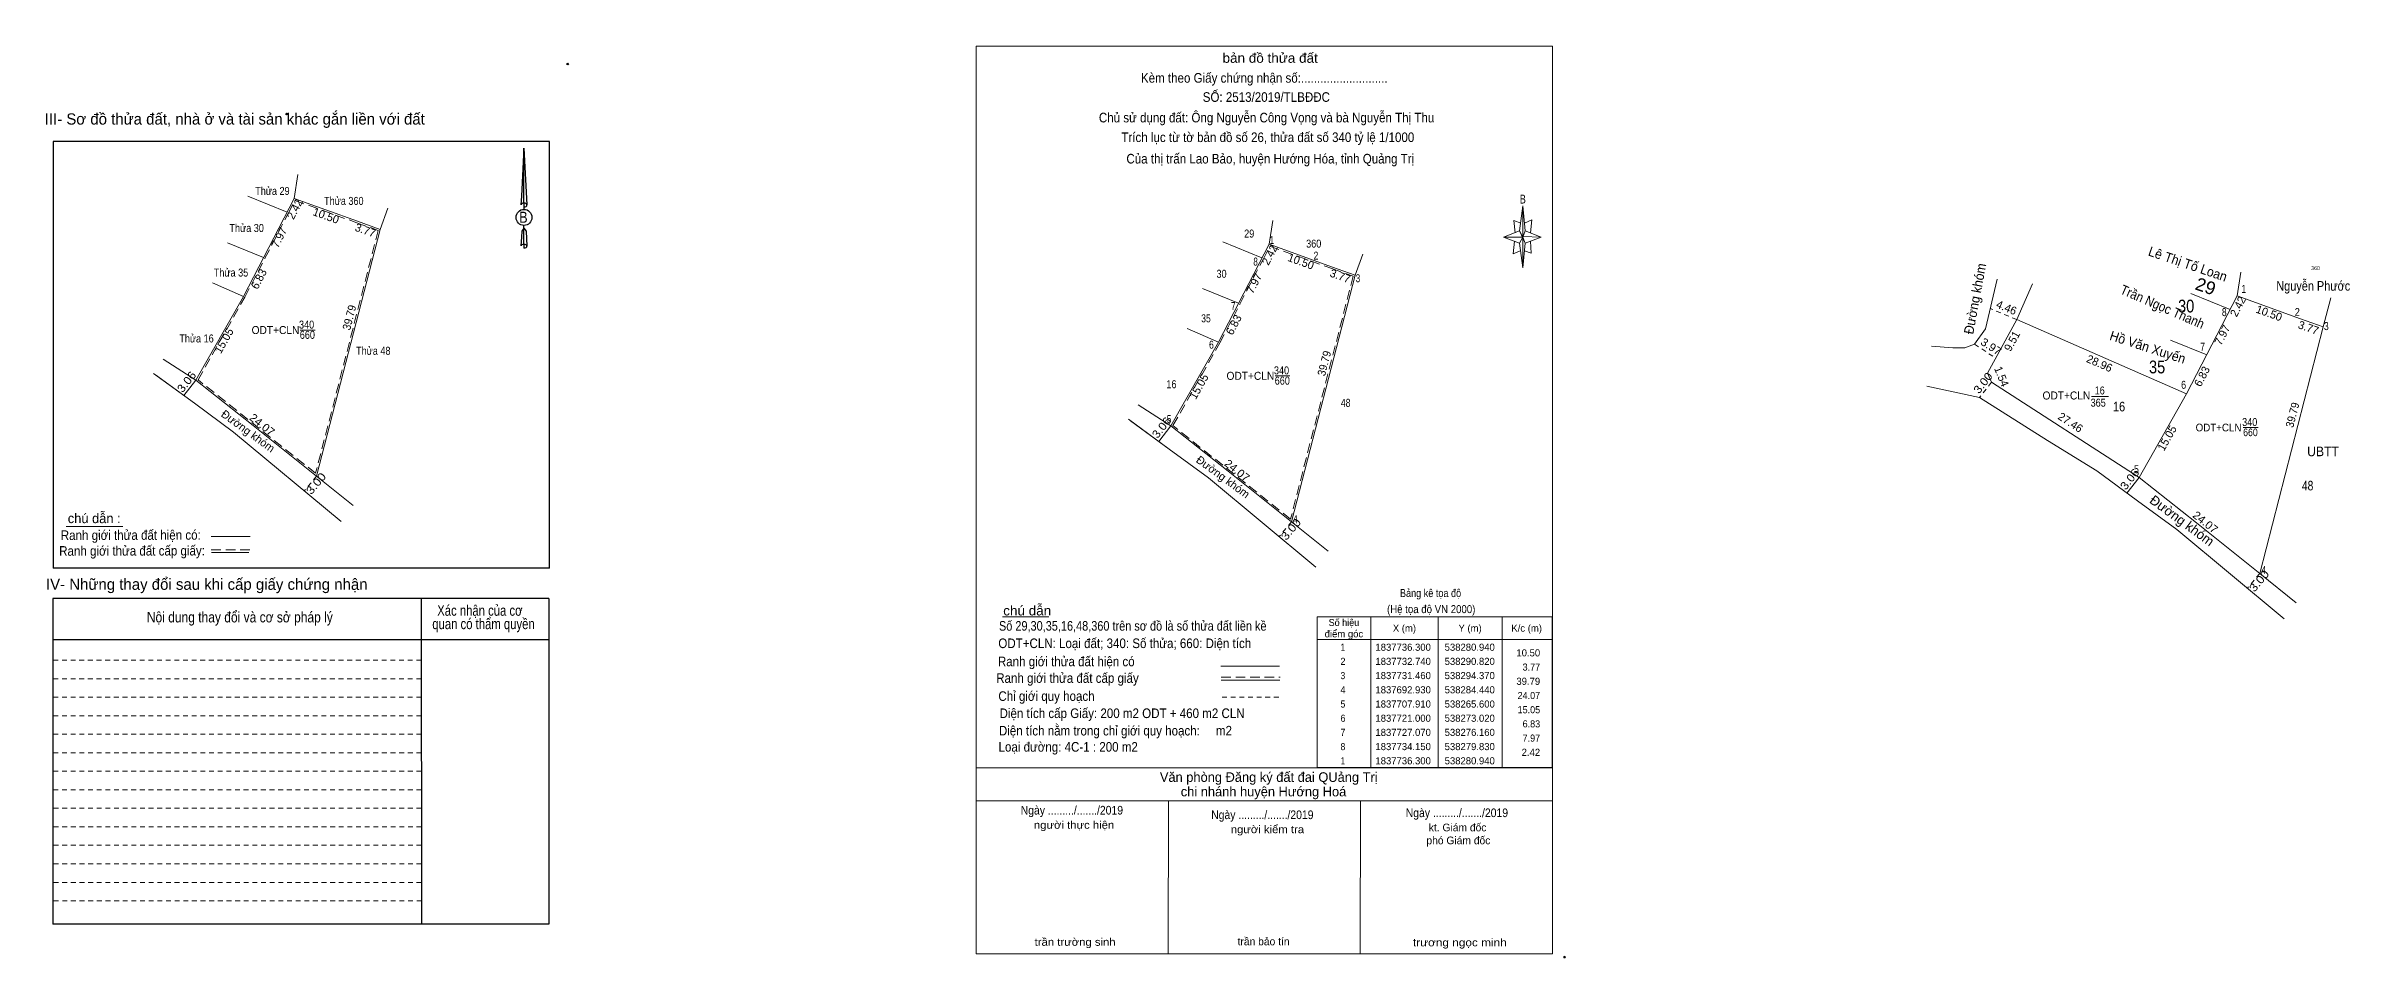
# Model space of a CAD drawing. Header units: metres. Extents: x 537626 to 538299, y 1837633 to 1837777.
# Drawn here: x 537938.7 to 538298.5, y 1837632.9 to 1837775.3 of the extents above; entities that cross this region are included whole.
import ezdxf
from ezdxf.enums import TextEntityAlignment as Align

# ---------------------------------------------------------------- set-up
doc = ezdxf.new("R2010")
doc.units = ezdxf.units.M
doc.header["$LTSCALE"] = 0.5
doc.header["$PDMODE"] = 32
doc.header["$PDSIZE"] = 0.25
doc.linetypes.add('MEDIUM_DASHED', pattern=[4.5, 3, -1.5])
doc.linetypes.add('SHORT_DASHED', pattern=[2.7, 1.5, -1.2])
for name, color, linetype, lineweight in [('10', 7, 'Continuous', 13), ('17', 7, 'Continuous', 13), ('18', 7, 'Continuous', 25), ('2', 7, 'SHORT_DASHED', 13), ('28', 7, 'Continuous', 25), ('55', 7, 'Continuous', 13), ('63', 7, 'SHORT_DASHED', 13), ('8', 7, 'Continuous', 13)]:
    doc.layers.add(name, color=color, linetype=linetype, lineweight=lineweight)
for name, color, linetype in [('13', 7, 'Continuous'), ('15', 7, 'Continuous'), ('5', 7, 'Continuous')]:
    doc.layers.add(name, color=color, linetype=linetype)

msp = doc.modelspace()

# ---------------------------------------------------------------- linework, layer by layer
at = {"layer": '10'}
for p, q in [((538280.94, 1837736.3), (538281.52, 1837740.03)), ((538273.7, 1837736.68), (538279.83, 1837734.15)), ((538276.16, 1837727.07), (538270.52, 1837729.38))]:
    msp.add_line(p, q, dxfattribs=at)
at = {"layer": '17'}
for p, q in [((538246.48, 1837732.59), (538248.93, 1837738.18)), ((538273.02, 1837721), (538280.94, 1837736.3)), ((538290.82, 1837732.74), (538280.94, 1837736.3)), ((538246.48, 1837732.59), (538273.02, 1837721)), ((538290.82, 1837732.74), (538294.37, 1837731.46)), ((538236.51, 1837728.18), (538233.16, 1837728.47)), ((538236.51, 1837728.18), (538238.37, 1837728.17)), ((538240.66, 1837720.42), (538232.45, 1837722.18)), ((538258.16, 1837720.58), (538260.84, 1837720.58)), ((538273.02, 1837721), (538265.6, 1837707.91)), ((538281.87, 1837715.74), (538284.2, 1837715.74)), ((538263.7, 1837705.51), (538265.6, 1837707.91)), ((538274.55, 1837700.83), (538265.6, 1837707.91)), ((538284.44, 1837692.93), (538274.55, 1837700.83)), ((537964.44, 1837698.7), (537970.54, 1837698.7)), ((538271.48, 1837699.81), (538288.26, 1837685.85)), ((537964.5, 1837696.22), (537970.35, 1837696.22)), ((537964.5, 1837696.22), (537970.35, 1837696.22)), ((538284.44, 1837692.93), (538290.16, 1837688.36))]:
    msp.add_line(p, q, dxfattribs=at)
at = {"layer": '17', "linetype": 'MEDIUM_DASHED'}
msp.add_line((537964.49, 1837696.66), (537970.49, 1837696.66), dxfattribs=at)
at = {"layer": '17'}
for points in [[(538243.43, 1837738.93), (538241.63, 1837731.13), (538239.89, 1837728.75), (538238.37, 1837728.17)], [(538246.48, 1837732.59), (538241.95, 1837724.23), (538242.53, 1837722.8), (538265.6, 1837707.91)], [(538290.82, 1837732.74), (538294.37, 1837731.46), (538284.44, 1837692.93)], [(538240.66, 1837720.42), (538251.29, 1837713.71), (538258.98, 1837708.97)], [(538258.98, 1837708.97), (538265.35, 1837704.3), (538271.48, 1837699.81)], [(538258.98, 1837708.97), (538265.35, 1837704.3), (538271.48, 1837699.81)]]:
    msp.add_lwpolyline(points, dxfattribs=at)
at = {"layer": '18'}
for p, q in [((538013.31, 1837759.35), (538013.78, 1837750.51)), ((538013.31, 1837759.35), (538013.78, 1837750.51)), ((538013.31, 1837759.35), (538013.78, 1837750.51)), ((538012.93, 1837751.89), (538012.85, 1837750.53)), ((538013.31, 1837750.81), (538013.31, 1837750.47)), ((538013.78, 1837750.51), (538013.78, 1837750.53)), ((538013.31, 1837750.47), (538013.31, 1837750.21)), ((538013.31, 1837750.21), (538013.31, 1837749.87)), ((538013.31, 1837750.21), (538013.31, 1837749.87)), ((538013.31, 1837750.21), (538013.31, 1837749.87)), ((538013.31, 1837746.89), (538013.31, 1837747.29)), ((538013.31, 1837746.89), (538013.31, 1837747.29)), ((538013.31, 1837746.89), (538013.31, 1837747.29)), ((538013.31, 1837746.89), (538013.67, 1837746.41)), ((538013.31, 1837746.89), (538013.67, 1837746.41)), ((538013.31, 1837746.89), (538013.67, 1837746.41)), ((538013.31, 1837744.39), (538013.31, 1837744.05)), ((538013.31, 1837744.05), (538013.31, 1837743.79)), ((538013.67, 1837746.41), (538013.78, 1837744.09)), ((538013.67, 1837746.41), (538013.78, 1837744.09)), ((538013.67, 1837746.41), (538013.78, 1837744.09)), ((538013.78, 1837744.09), (538013.78, 1837744.11))]:
    msp.add_line(p, q, dxfattribs=at)
for points in [[(538013.31, 1837750.81), (538013.31, 1837759.35), (538012.93, 1837751.89)], [(538013.31, 1837744.39), (538013.31, 1837746.89), (538012.99, 1837746.41), (538012.93, 1837745.47), (538012.85, 1837744.11)]]:
    msp.add_lwpolyline(points, dxfattribs=at)
for centre, start_param, end_param in [((538013.3271, 1837750.497), 1.57079633, 3.07445202), ((538013.3271, 1837750.497), 0.06714063, 1.57079633), ((538013.3271, 1837750.497), 4.71238898, 6.28318531), ((538013.3271, 1837744.0765), 2.49106941, 3.07427841), ((538013.3271, 1837744.0765), 1.57079633, 2.49106941), ((538013.3271, 1837744.0765), 0.06714063, 1.57079633), ((538013.3271, 1837744.0765), 4.71238898, 6.28318531)]:
    msp.add_ellipse(centre, major_axis=(0.4535, 0), ratio=0.655448, start_param=start_param, end_param=end_param, dxfattribs=at)
msp.add_ellipse((538013.3267, 1837748.5585), major_axis=(0, 1.258), ratio=0.983453, dxfattribs=at)
at = {"layer": '2'}
for p, q in [((537997.27, 1837676.51), (537939.71, 1837676.51)), ((537997.28, 1837673.63), (537939.71, 1837673.63)), ((537997.28, 1837670.73), (537939.71, 1837670.73)), ((537997.29, 1837667.84), (537939.71, 1837667.84)), ((537997.29, 1837664.95), (537939.71, 1837664.95)), ((537997.29, 1837662.05), (537939.71, 1837662.05)), ((537997.29, 1837659.16), (537939.71, 1837659.16)), ((537997.3, 1837656.27), (537939.71, 1837656.27)), ((537997.31, 1837653.37), (537939.71, 1837653.37)), ((537997.31, 1837650.49), (537939.71, 1837650.49)), ((537997.31, 1837647.59), (537939.71, 1837647.59)), ((537997.31, 1837644.7), (537939.71, 1837644.7)), ((537997.32, 1837641.81), (537939.71, 1837641.81))]:
    msp.add_line(p, q, dxfattribs=at)
at = {"layer": '28'}
for p, q in [((537939.77, 1837760.39), (537939.77, 1837693.75)), ((538017.29, 1837693.75), (537939.77, 1837693.75)), ((537997.27, 1837689.05), (537997.32, 1837638.17)), ((538017.22, 1837689.05), (538017.19, 1837638.17)), ((538017.21, 1837682.59), (537939.71, 1837682.59)), ((538017.19, 1837638.17), (537939.71, 1837638.17))]:
    msp.add_line(p, q, dxfattribs=at)
at = {"layer": '28', "linetype": 'SHORT_DASHED', "lineweight": 13}
msp.add_line((537997.27, 1837679.41), (537939.71, 1837679.41), dxfattribs=at)
at = {"layer": '28'}
for points in [[(538017.29, 1837693.75), (538017.29, 1837760.39), (537939.77, 1837760.39)], [(538017.22, 1837689.05), (537939.71, 1837689.05), (537939.71, 1837638.17)]]:
    msp.add_lwpolyline(points, dxfattribs=at)
msp.add_point((537976.25, 1837764.71), dxfattribs=at)
at = {"layer": '5'}
msp.add_point((538020.15, 1837772.51), dxfattribs=at)
at = {"layer": '55'}
msp.add_line((537941.84, 1837700.27), (537950.65, 1837700.27), dxfattribs=at)
at = {"layer": '63'}
for p, q in [((538246.48, 1837732.59), (538242.36, 1837734.31)), ((538239.89, 1837728.75), (538243.22, 1837726.58)), ((538242.53, 1837722.8), (538240.66, 1837720.42)), ((538284.44, 1837692.93), (538282.51, 1837690.63))]:
    msp.add_line(p, q, dxfattribs=at)
at = {"layer": '8'}
for p, q in [((537977.43, 1837751.52), (537978.01, 1837755.25)), ((537969.51, 1837736.22), (537977.43, 1837751.52)), ((537970.19, 1837751.9), (537976.32, 1837749.37)), ((537987.31, 1837747.96), (537977.43, 1837751.52)), ((537987.31, 1837747.96), (537990.86, 1837746.68)), ((537992.05, 1837749.98), (537990.86, 1837746.68)), ((538129.71, 1837744.37), (538130.29, 1837748.1)), ((538168.83, 1837746.46), (538169.33, 1837750.36)), ((537972.65, 1837742.29), (537967.01, 1837744.6)), ((538121.79, 1837729.07), (538129.71, 1837744.37)), ((538122.47, 1837744.75), (538128.6, 1837742.22)), ((538139.59, 1837740.81), (538129.71, 1837744.37)), ((538168.83, 1837744.56), (538166.33, 1837745.46)), ((538169.73, 1837744.56), (538169.33, 1837740.66)), ((538170.63, 1837742.96), (538169.63, 1837743.36)), ((538169.73, 1837746.46), (538172.23, 1837745.46)), ((538170.53, 1837744.86), (538170.63, 1837742.96)), ((538139.59, 1837740.81), (538143.14, 1837739.53)), ((538144.33, 1837742.83), (538143.14, 1837739.53)), ((537969.51, 1837736.22), (537962.09, 1837723.13)), ((537964.65, 1837738.34), (537969.51, 1837736.22)), ((538124.93, 1837735.14), (538119.29, 1837737.45)), ((538295.54, 1837736.01), (538294.37, 1837731.46)), ((537978.36, 1837730.96), (537980.69, 1837730.96)), ((538121.79, 1837729.07), (538114.37, 1837715.98)), ((538116.93, 1837731.19), (538121.79, 1837729.07)), ((537956.98, 1837726.42), (537962.09, 1837723.13)), ((537955.79, 1837723.95), (537961.84, 1837719.52)), ((537960.19, 1837720.73), (537962.09, 1837723.13)), ((537971.04, 1837716.05), (537962.09, 1837723.13)), ((538130.64, 1837723.81), (538132.97, 1837723.81)), ((537961.84, 1837719.52), (537967.97, 1837715.03)), ((538109.26, 1837719.27), (538114.37, 1837715.98)), ((537967.97, 1837715.03), (537984.75, 1837701.07)), ((537980.93, 1837708.15), (537971.04, 1837716.05)), ((538108.07, 1837716.8), (538114.12, 1837712.37)), ((538112.47, 1837713.58), (538114.37, 1837715.98)), ((538123.32, 1837708.9), (538114.37, 1837715.98)), ((538114.12, 1837712.37), (538120.25, 1837707.88)), ((537980.93, 1837708.15), (537986.65, 1837703.58)), ((538120.25, 1837707.88), (538137.03, 1837693.92)), ((538133.21, 1837701), (538123.32, 1837708.9)), ((538133.21, 1837701), (538138.93, 1837696.43)), ((538088.06, 1837686.18), (538095.3, 1837686.18)), ((538145.6, 1837686.17), (538145.6, 1837662.66)), ((538156.1, 1837686.17), (538156.1, 1837662.66)), ((538166.1, 1837686.17), (538166.1, 1837662.66)), ((538137.2, 1837682.62), (538173.9, 1837682.62)), ((538122.18, 1837678.44), (538131.32, 1837678.44)), ((538122.24, 1837676.27), (538131.38, 1837676.27)), ((538083.96, 1837662.58), (538173.96, 1837662.58)), ((538083.96, 1837662.58), (538173.96, 1837662.58)), ((538083.96, 1837657.42), (538173.96, 1837657.42)), ((538083.96, 1837633.52), (538083.98, 1837657.42)), ((538113.96, 1837633.49), (538113.98, 1837657.4)), ((538143.96, 1837633.46), (538143.98, 1837657.38))]:
    msp.add_line(p, q, dxfattribs=at)
at = {"layer": '8', "linetype": 'SHORT_DASHED'}
for p, q in [((537980.93, 1837708.15), (537979, 1837705.85)), ((538133.21, 1837701), (538131.28, 1837698.7)), ((538122.37, 1837673.64), (538131.57, 1837673.64))]:
    msp.add_line(p, q, dxfattribs=at)
at = {"layer": '8', "linetype": 'MEDIUM_DASHED'}
msp.add_line((538122.24, 1837676.73), (538131.44, 1837676.73), dxfattribs=at)
at = {"layer": '8'}
for points in [[(538083.96, 1837775.32), (538173.96, 1837775.32), (538173.96, 1837633.52), (538083.96, 1837633.52)], [(538169.33, 1837750.36), (538169.73, 1837746.46), (538169.33, 1837745.46)], [(538169.33, 1837745.46), (538166.33, 1837745.46), (538168.83, 1837746.46), (538169.73, 1837744.56), (538172.23, 1837745.46), (538169.33, 1837745.56)], [(538169.33, 1837745.46), (538169.33, 1837740.66), (538168.83, 1837744.56)], [(538137.2, 1837686.17), (538173.9, 1837686.17), (538173.9, 1837662.66), (538137.2, 1837662.66)]]:
    msp.add_lwpolyline(points, close=True, dxfattribs=at)
at = {"layer": '8', "linetype": 'MEDIUM_DASHED'}
for points in [[(537977.55, 1837751.21), (537987.23, 1837747.72), (537990.56, 1837746.52), (537980.78, 1837708.59), (537962.41, 1837723.19), (537969.73, 1837736.1), (537972.87, 1837742.18), (537976.54, 1837749.26)], [(538129.83, 1837744.06), (538139.51, 1837740.57), (538142.84, 1837739.37), (538133.06, 1837701.44), (538114.69, 1837716.04), (538122.01, 1837728.95), (538125.15, 1837735.03), (538128.82, 1837742.11)]]:
    msp.add_lwpolyline(points, close=True, dxfattribs=at)
at = {"layer": '8'}
for points in [[(537987.31, 1837747.96), (537990.86, 1837746.68), (537980.93, 1837708.15)], [(538169.03, 1837747.66), (538167.93, 1837748.06), (538168.13, 1837746.16)], [(538169.63, 1837747.66), (538170.73, 1837748.16), (538170.53, 1837746.16)], [(538169.33, 1837745.46), (538168.83, 1837746.46), (538166.33, 1837745.46)], [(538168.03, 1837744.86), (538167.83, 1837742.86), (538168.93, 1837743.36)], [(538169.33, 1837745.46), (538169.73, 1837744.56), (538172.23, 1837745.46)], [(538139.59, 1837740.81), (538143.14, 1837739.53), (538133.21, 1837701)], [(537955.47, 1837724.19), (537961.84, 1837719.52), (537967.97, 1837715.03)], [(538107.75, 1837717.04), (538114.12, 1837712.37), (538120.25, 1837707.88)]]:
    msp.add_lwpolyline(points, dxfattribs=at)
msp.add_point((538175.86, 1837633.02), dxfattribs=at)

# ---------------------------------------------------------------- texts
at = {"layer": '13', "width": 1.05}
msp.add_text('29', height=2, rotation=341.401, dxfattribs=at).set_placement((538275.6761, 1837736.8565), align=Align.CENTER)
at = {"layer": '13', "width": 0.85}
for s, p in [('30', (538272.955, 1837733.71)), ('35', (538268.415, 1837724.2))]:
    msp.add_text(s, height=2, dxfattribs=at).set_placement(p, align=Align.CENTER)
at = {"layer": '15', "width": 0.85}
msp.add_text('360', height=0.6, dxfattribs=at).set_placement((538293.165, 1837740.34), align=Align.CENTER)
at = {"layer": '17'}
for s, height, rotation, width, p in [('Lê Thị Tố Loan', 1.5, 341.147, 0.95, (538272.9776, 1837740.5747)), ('Trần Ngọc Thanh', 1.5, 336.471, 0.9, (538268.9506, 1837733.923)), ('Hồ Văn Xuyến', 1.5, 342.104, 0.95, (538266.7245, 1837727.573)), ('3.06', 1.25, 51.633, 1.1, (538264.6273, 1837707.2771))]:
    msp.add_text(s, height=height, rotation=rotation, dxfattribs=dict(at, width=width)).set_placement(p, align=Align.CENTER)
for s, height, width, p in [('Nguyễn Phước', 1.5, 0.85, (538292.805, 1837737.11)), ('16', 1.25, 0.85, (538259.45, 1837720.9)), ('ODT+CLN', 1.25, 0.95, (538254.25, 1837720.12)), ('365', 1.25, 0.85, (538259.215, 1837719)), ('ODT+CLN', 1.2, 0.95, (538278.015, 1837715.14)), ('340', 1.25, 0.85, (538282.88, 1837715.97)), ('660', 1.2, 0.85, (538282.995, 1837714.39)), ('UBTT', 1.5, 0.95, (538294.335, 1837711.26))]:
    msp.add_text(s, height=height, dxfattribs=dict(at, width=width)).set_placement(p, align=Align.CENTER)
msp.add_text('Đường khóm', height=1.5, rotation=323.779, dxfattribs=at).set_placement((538271.8618, 1837700.594), align=Align.CENTER)
at = {"layer": '18', "width": 0.85}
msp.add_text('B', height=1.728, dxfattribs=at).set_placement((538013.235, 1837747.72), align=Align.CENTER)
at = {"layer": '2'}
for s, width, p in [('16', 0.85, (538262.475, 1837718.26)), ('48', 0.8, (538291.925, 1837705.92))]:
    msp.add_text(s, height=1.5, dxfattribs=dict(at, width=width)).set_placement(p, align=Align.CENTER)
at = {"layer": '28'}
for s, p in [('III- Sơ đồ thửa đất, nhà ở và tài sản khác gắn liền với đất', (537968.15, 1837763.06)), ('IV- Những thay đổi sau khi cấp giấy chứng nhận', (537963.775, 1837690.39))]:
    msp.add_text(s, height=1.75, dxfattribs=at).set_placement(p, align=Align.CENTER)
for s, width, p in [('Nội dung thay đổi và cơ sở pháp lý', 0.85, (537968.94, 1837685.3)), (' quan có thẩm quyền', 0.8, (538006.755, 1837684.25)), ('Xác nhận của cơ', 0.8, (538006.435, 1837686.34))]:
    msp.add_text(s, height=1.65, dxfattribs=dict(at, width=width)).set_placement(p, align=Align.CENTER)
at = {"layer": '55'}
msp.add_text('chú dẫn :', height=1.5, rotation=359.974, dxfattribs=at).set_placement((537946.1947, 1837700.8078), align=Align.CENTER)
at = {"layer": '55', "width": 0.9}
for s, p in [('Ranh giới thửa đất cấp giấy:', (537952.1082, 1837695.7359)), ('Ranh giới thửa đất hiện có:', (537951.9082, 1837698.1949))]:
    msp.add_text(s, height=1.5, rotation=0.135, dxfattribs=at).set_placement(p, align=Align.CENTER)
at = {"layer": '63'}
for s, height, rotation, width, p in [('Đường khóm', 1.5, 79.427, 0.95, (538240.7164, 1837735.7274)), ('3.97', 1.25, 326.91, 1.05, (538242.1438, 1837727.8666)), ('3.00', 1.25, 51.843, 1.1, (538241.7138, 1837722.3139)), ('39.79', 1.25, 75.548, 0.95, (538290.1607, 1837717.544)), ('24.07', 1.25, 321.511, 1.05, (538275.561, 1837700.4659)), ('3.00', 1.25, 49.999, 1.15, (538284.8304, 1837691.3783))]:
    msp.add_text(s, height=height, rotation=rotation, dxfattribs=dict(at, width=width)).set_placement(p, align=Align.CENTER)
for s, rotation, p in [('2.42', 62.694, (538281.5916, 1837734.3533)), ('4.46', 337.341, (538244.6542, 1837733.8995)), ('10.50', 340.185, (538285.6981, 1837733.0189)), ('9.51', 61.548, (538246.3078, 1837728.9422)), ('7.97', 62.6, (538279.154, 1837729.9024)), ('3.77', 340.173, (538291.843, 1837730.7445)), ('28.96', 336.409, (538259.1699, 1837725.186)), ('1.54', 292.077, (538243.5426, 1837723.4749)), ('6.83', 62.648, (538275.9774, 1837723.4328)), ('27.46', 327.161, (538254.5461, 1837716.012)), ('15.05', 60.453, (538270.5182, 1837713.7768))]:
    msp.add_text(s, height=1.25, rotation=rotation, dxfattribs=at).set_placement(p, align=Align.CENTER)
for s, width, p in [(' 1', 0.75, (538282.3, 1837736.76)), (' 8', 0.8, (538279.28, 1837733.14)), (' 2', 0.85, (538290.71, 1837733.15)), (' 7', 0.8, (538275.9, 1837727.74)), (' 3', 0.8, (538295.22, 1837730.96)), (' 6', 0.85, (538272.95, 1837721.79)), (' 5', 0.8, (538265.57, 1837708.61)), (' 4', 0.85, (538285.47, 1837692.85))]:
    msp.add_text(s, height=1.25, dxfattribs=dict(at, width=width)).set_placement(p, align=Align.RIGHT)
at = {"layer": '8'}
for s, height, width, p in [('bản đồ thửa đất', 1.5, 1.05, (538129.88, 1837772.71)), ('Kèm theo Giấy chứng nhận số:...........................', 1.5, 0.9, (538128.96, 1837769.6)), ('SỐ: 2513/2019/TLBĐĐC', 1.5, 0.9, (538129.28, 1837766.61)), ('Chủ sử dụng đất: Ông Nguyễn Công Vọng và bà Nguyễn Thị Thu', 1.5, 0.9, (538129.32, 1837763.4)), ('Trích lục từ tờ bản đồ số 26, thửa đất số 340 tỷ lệ 1/1000 ', 1.5, 0.9, (538129.765, 1837760.33)), ('Của thị trấn Lao Bảo, huyện Hướng Hóa, tỉnh Quảng Trị', 1.5, 0.9, (538129.895, 1837756.98)), ('Thửa 29', 1.25, 0.85, (537974.03, 1837752.07)), ('Thửa 360', 1.25, 0.85, (537985.185, 1837750.51)), ('B', 1.378, 0.75, (538169.34, 1837750.73)), ('Thửa 30', 1.25, 0.85, (537970.01, 1837746.28)), ('29', 1.25, 0.85, (538126.605, 1837745.41)), ('1', 1.25, 0.65, (538130.155, 1837744.41)), ('360', 1.25, 0.85, (538136.68, 1837743.84)), ('Thửa 35', 1.25, 0.85, (537967.565, 1837739.32)), ('30', 1.25, 0.85, (538122.285, 1837739.13)), ('8', 1.25, 0.75, (538127.6, 1837741.04)), ('2', 1.25, 0.8, (538137.03, 1837741.96)), ('3', 1.25, 0.75, (538143.59, 1837738.43)), ('35', 1.25, 0.8, (538119.85, 1837732.17)), ('7', 1.25, 0.75, (538124.12, 1837734.08)), ('Thửa 16', 1.25, 0.85, (537962.175, 1837729.03)), ('ODT+CLN', 1.25, 0.95, (537974.51, 1837730.34)), ('340', 1.25, 0.85, (537979.37, 1837731.19)), ('660', 1.25, 0.85, (537979.49, 1837729.59)), ('6', 1.25, 0.8, (538120.7, 1837728.05)), ('Thửa 48', 1.25, 0.85, (537989.785, 1837727.1)), ('340', 1.25, 0.85, (538131.65, 1837724.04)), ('16', 1.25, 0.85, (538114.46, 1837721.88)), ('ODT+CLN', 1.25, 0.95, (538126.79, 1837723.19)), ('660', 1.25, 0.85, (538131.77, 1837722.44)), ('48', 1.25, 0.8, (538141.67, 1837718.97)), ('5', 1.25, 0.75, (538114.09, 1837716.44)), ('4', 1.25, 0.8, (538133.825, 1837700.8)), ('Bảng kê tọa độ', 1.25, 0.85, (538154.93, 1837689.26)), ('chú dẫn', 1.5, 1.05, (538091.93, 1837686.39)), ('Số hiệu', 1.109, 0.95, (538141.4, 1837684.73)), ('(Hệ tọa độ VN 2000)', 1.25, 0.9, (538155.03, 1837686.75)), ('Ranh giới thửa đất hiện có ', 1.5, 0.9, (538098.28, 1837678.45)), (' 2', 1.109, 0.95, (538141.055, 1837678.66)), (' 1', 1.109, 0.85, (538141.05, 1837680.87)), ('Ranh giới thửa đất cấp giấy', 1.5, 0.9, (538098.22, 1837675.86)), (' 4', 1.109, 0.95, (538141.05, 1837674.22)), (' 3', 1.109, 0.9, (538141.045, 1837676.44)), ('Chỉ giới quy hoạch', 1.5, 0.9, (538094.94, 1837673.04)), (' 5', 1.109, 0.9, (538141.055, 1837672)), (' 6', 1.109, 0.95, (538141.055, 1837669.78)), (' 7', 1.109, 0.9, (538141.055, 1837667.57)), (' 8', 1.109, 0.9, (538141.055, 1837665.35)), (' 1', 1.109, 0.85, (538141.05, 1837663.13)), ('Ngày ........./......./2019', 1.35, 0.9, (538098.905, 1837655.29)), ('người thực hiện', 1.2, 1.1, (538099.245, 1837653.07)), ('Ngày ........./......./2019', 1.35, 0.9, (538128.655, 1837654.58)), ('người kiểm tra', 1.2, 1.1, (538129.45, 1837652.38)), ('Ngày ........./......./2019', 1.35, 0.9, (538159.045, 1837654.89)), ('trần trường sinh', 1.2, 1.1, (538099.41, 1837634.79)), ('trương ngọc minh', 1.2, 1.15, (538159.505, 1837634.71))]:
    msp.add_text(s, height=height, dxfattribs=dict(at, width=width)).set_placement(p, align=Align.CENTER)
for s, rotation, p in [('2.42', 62.694, (537978.079, 1837749.5683)), ('7.97', 62.6, (537975.644, 1837745.1224)), ('10.50', 340.185, (537982.1931, 1837748.237)), ('3.77', 340.173, (537988.333, 1837745.9645)), ('2.42', 62.694, (538130.359, 1837742.4183)), ('6.83', 62.648, (537972.4674, 1837738.6528)), ('7.97', 62.6, (538127.924, 1837737.9724)), ('10.50', 340.185, (538134.4731, 1837741.087)), ('3.77', 340.173, (538140.613, 1837738.8145)), ('6.83', 62.648, (538124.7474, 1837731.5028)), ('15.05', 60.453, (537967.0054, 1837728.9918)), ('15.05', 60.453, (538119.2854, 1837721.8418)), ('Đường khóm', 323.779, (537969.8557, 1837714.6751)), ('Đường khóm', 323.779, (538122.1407, 1837707.5215))]:
    msp.add_text(s, height=1.25, rotation=rotation, dxfattribs=at).set_placement(p, align=Align.CENTER)
for s, rotation, width, p in [('39.79', 75.548, 0.95, (537986.6507, 1837732.764)), ('39.79', 75.548, 0.95, (538138.9307, 1837725.614)), ('3.06', 51.633, 1.1, (537961.1133, 1837722.4921)), ('24.07', 321.511, 1.05, (537972.046, 1837715.6899)), ('3.06', 51.633, 1.1, (538113.3933, 1837715.3421)), ('3.00', 49.999, 1.15, (537981.3204, 1837706.5983)), ('24.07', 321.511, 1.05, (538124.326, 1837708.5399)), ('3.00', 49.999, 1.15, (538133.6004, 1837699.4483))]:
    msp.add_text(s, height=1.25, rotation=rotation, dxfattribs=dict(at, width=width)).set_placement(p, align=Align.CENTER)
for s, width, p in [('ODT+CLN: Loại đất; 340: Số thửa; 660: Diện tích', 0.9, (538087.42, 1837681.29)), ('Số 29,30,35,16,48,360 trên sơ đồ là số thửa đất liền kề', 0.85, (538087.52, 1837684.01)), ('Diện tích cấp Giấy: 200 m2 ODT + 460 m2 CLN', 0.9, (538087.61, 1837670.36)), ('Diện tích nằm trong chỉ giới quy hoạch:     m2', 0.9, (538087.51, 1837667.64)), ('Loại đường: 4C-1 : 200 m2', 0.9, (538087.45, 1837665.11))]:
    msp.add_text(s, height=1.5, dxfattribs=dict(at, width=width)).set_placement(p)
for s, height, p in [('điểm góc', 1.109, (538141.4, 1837682.96)), ('X (m)', 1.109, (538150.85, 1837683.85)), ('Y (m)', 1.109, (538161.105, 1837683.85)), ('K/c (m)', 1.109, (538169.945, 1837683.85)), ('1837736.300', 1.109, (538150.65, 1837680.87)), ('1837732.740', 1.109, (538150.65, 1837678.66)), ('538280.940', 1.109, (538161.05, 1837680.87)), ('538290.820', 1.109, (538161.05, 1837678.66)), ('1837731.460', 1.109, (538150.65, 1837676.44)), ('1837692.930', 1.109, (538150.65, 1837674.22)), ('538294.370', 1.109, (538161.05, 1837676.44)), ('538284.440', 1.109, (538161.05, 1837674.22)), ('1837707.910', 1.109, (538150.65, 1837672)), ('538265.600', 1.109, (538161.05, 1837672)), ('1837721.000', 1.109, (538150.65, 1837669.78)), ('1837727.070', 1.109, (538150.65, 1837667.57)), ('538273.020', 1.109, (538161.05, 1837669.78)), ('538276.160', 1.109, (538161.05, 1837667.57)), ('1837734.150', 1.109, (538150.65, 1837665.35)), ('1837736.300', 1.109, (538150.65, 1837663.13)), ('538279.830', 1.109, (538161.05, 1837665.35)), ('538280.940', 1.109, (538161.05, 1837663.13)), (' Văn phòng Đăng ký đất đai QUảng Trị', 1.5, (538129.375, 1837660.39)), ('chi nhánh huyện Hướng Hoá', 1.5, (538128.84, 1837658.13)), ('kt. Giám đốc', 1.2, (538159.16, 1837652.67)), ('phó Giám đốc', 1.2, (538159.28, 1837650.65)), ('trần bảo tín', 1.2, (538128.85, 1837634.87))]:
    msp.add_text(s, height=height, dxfattribs=at).set_placement(p, align=Align.CENTER)
for s, p in [('10.50', (538172.05, 1837679.99)), ('39.79', (538172.05, 1837675.55)), ('2.42', (538172.05, 1837664.46))]:
    msp.add_text(s, height=1.109, dxfattribs=at).set_placement(p, align=Align.RIGHT)
at = {"layer": '8', "width": 0.95}
for s, p in [('3.77', (538172.05, 1837677.77)), ('24.07', (538172.05, 1837673.33)), ('15.05', (538172.05, 1837671.11)), ('6.83', (538172.05, 1837668.9)), ('7.97', (538172.05, 1837666.68))]:
    msp.add_text(s, height=1.109, dxfattribs=at).set_placement(p, align=Align.RIGHT)

doc.saveas('drawing.dxf')
